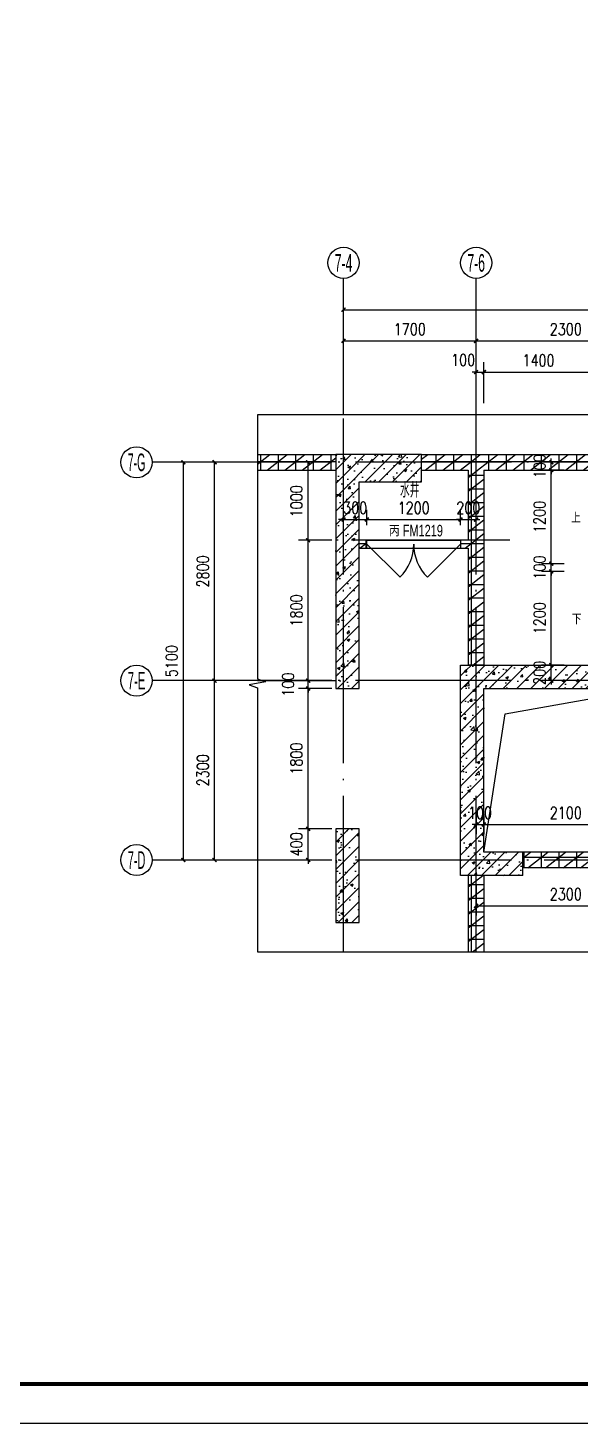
# Model space of a CAD drawing. Extents: x 718358 to 1668613, y -348838 to -159582.
# Drawn here: x 739264 to 746343, y -200981 to -183089 of the extents above; entities that cross this region are included whole.
import ezdxf
from ezdxf.enums import TextEntityAlignment as Align

# ---------------------------------------------------------------- set-up
doc = ezdxf.new("R2010")
doc.units = 0
doc.header["$LTSCALE"] = 1000
doc.linetypes.add('DASH', pattern=[0.35, 0.25, -0.1])
doc.linetypes.add('DOTE', pattern=[2.42, 2, -0.2, 0.02, -0.2])
for name, color, linetype in [('停车位', 5, 'Continuous'), ('建-可见线', 7, 'Continuous'), ('建-图框', 4, 'Continuous'), ('建-墙体', 2, 'Continuous'), ('建-尺寸', 73, 'Continuous'), ('建-影线', 8, 'Continuous'), ('建-房间名', 7, 'Continuous'), ('建-柱子', 6, 'Continuous'), ('建-符号', 3, 'Continuous'), ('建-符号说明', 7, 'Continuous'), ('建-轴标', 3, 'Continuous'), ('建-轴网', 14, 'DOTE'), ('建-门', 4, 'Continuous'), ('建-门窗-编号', 7, 'Continuous')]:
    doc.layers.add(name, color=color, linetype=linetype)
doc.styles.add('_TCH_AXIS', font='gt宽度调整.shx', dxfattribs={"bigfont": 'gt国标汉字.shx'})
doc.styles.add('_TCH_DIM', font='gt单线西文.shx', dxfattribs={"width": 0.8, "bigfont": 'gt单线中文.shx'})
doc.styles.add('_TCH_WINDOW', font='gt单线西文.shx', dxfattribs={"height": 3.5, "bigfont": 'gt单线中文.shx'})
doc.styles.add('DIM_FONT', font='SIMPLEX.shx', dxfattribs={"width": 0.8, "bigfont": 'GBCBIG.shx'})
doc.dimstyles.new('DIMN50', dxfattribs={"dimscale": 0.5, "dimtxt": 300, "dimasz": 100, "dimexe": 250, "dimexo": 300, "dimgap": 150, "dimtad": 1, "dimdec": 0, "dimzin": 0, "dimdsep": 46, "dimtxsty": 'DIM_FONT', "dimblk": 'ARCHTICK', "dimcen": 0.09, "dimdle": 1, "dimclrt": 7, "dimazin": 2, "dimtfac": 1, "dimtdec": 0, "dimtix": 1, "dimtmove": 2, "dimatfit": 3, "dimldrblk": 'ARCHTICK', "dimfxl": 1, "dimtolj": 1, "dimtzin": 0, "dimarcsym": 0})
pattern_1 = [(0, (0, 0), (0, 175), []), (37.875, (200, 0), (-84.807639, 109.038328), []), (90, (200, 0), (-225, 1e-14), [])]
pattern_2 = [(45, (0, 0), (-88.388348, 88.388348), []), (50, (0, 0), (358.63009, -31.37607), [37.5, -412.5]), (355, (0, 0), (-69.37567, 376.09607), [30, -330]), (100.4514, (29.9, -2.6), (289.25469, 344.71977), [31.8701, -350.57106]), (46.1842, (0, 100), (533.62052, -82.7595), [56.25, -618.75]), (96.6356, (44.47, 93.1), (467.33135, 487.05894), [47.80514, -525.8565]), (351.1842, (0, 100), (467.33097, 487.0593), [45, -495]), (21, (50, 75), (298.45353, -201.30945), [37.5, -412.5]), (326, (50, 75), (121.65767, 362.57502), [30, -330]), (71.4514, (74.87, 58.22), (420.11131, 161.26525), [31.8701, -350.57106]), (37.5, (0, 0), (6.079928, 166.446927), [0, -326, 0, -335, 0, -331.25]), (7.5, (0, 0), (131.53477, 197.205856), [0, -191, 0, -318.5, 0, -126.25]), (327.5, (-111.5, 0), (266.911218, -11.277436), [0, -125, 0, -390, 0, -517.5]), (317.5, (-161.5, 0), (291.593085, 50.05249), [0, -162.5, 0, -259, 0, -367.5])]

# ---------------------------------------------------------------- blocks, each defined once
blk = doc.blocks.new('_ArchTick')
at = {"color": 0, "linetype": 'ByBlock', "const_width": 0.4}
blk.add_lwpolyline([(-0.5, -0.5), (0.5, 0.5)], dxfattribs=at)
blk = doc.blocks.new('*D887')
at = {"layer": 'Defpoints', "color": 0, "transparency": 16777216}
for p in [(743610, -189394), (743310, -189614), (743610, -189614)]:
    blk.add_point(p, dxfattribs=at)
at = {"layer": '建-尺寸', "color": 0, "lineweight": -2, "transparency": 16777216}
for p, q in [((743310, -189464), (743310, -189269)), ((743610, -189464), (743610, -189269)), ((743310, -189394), (743260, -189394)), ((743310, -189394), (743610, -189394)), ((743610, -189394), (743660, -189394))]:
    blk.add_line(p, q, dxfattribs=at)
at = {"layer": '建-尺寸', "color": 0, "lineweight": -2, "transparency": 16777216, "xscale": 50, "yscale": 50, "zscale": 50}
blk.add_blockref('_ArchTick', (743310, -189394), dxfattribs=at)
at = {"layer": '建-尺寸', "color": 0, "lineweight": -2, "transparency": 16777216, "xscale": 50, "yscale": 50, "zscale": 50, "rotation": 180}
blk.add_blockref('_ArchTick', (743610, -189394), dxfattribs=at)
at = {"layer": '建-尺寸', "color": 7, "transparency": 16777216, "insert": (743460, -189244), "char_height": 150, "attachment_point": 5, "style": 'DIM_FONT'}
blk.add_mtext('\\A1;300', dxfattribs=at)
blk = doc.blocks.new('*D888')
at = {"layer": 'Defpoints', "color": 0, "transparency": 16777216}
for p in [(744810, -189394), (743610, -189614), (744810, -189614)]:
    blk.add_point(p, dxfattribs=at)
at = {"layer": '建-尺寸', "color": 0, "lineweight": -2, "transparency": 16777216}
for p, q in [((743610, -189464), (743610, -189269)), ((744810, -189464), (744810, -189269)), ((743610, -189394), (744811, -189394))]:
    blk.add_line(p, q, dxfattribs=at)
at = {"layer": '建-尺寸', "color": 0, "lineweight": -2, "transparency": 16777216, "xscale": 50, "yscale": 50, "zscale": 50, "rotation": 180}
blk.add_blockref('_ArchTick', (743610, -189394), dxfattribs=at)
at = {"layer": '建-尺寸', "color": 0, "lineweight": -2, "transparency": 16777216, "xscale": 50, "yscale": 50, "zscale": 50}
blk.add_blockref('_ArchTick', (744810, -189394), dxfattribs=at)
at = {"layer": '建-尺寸', "color": 7, "transparency": 16777216, "insert": (744210, -189244), "char_height": 150, "attachment_point": 5, "style": 'DIM_FONT'}
blk.add_mtext('\\A1;1200', dxfattribs=at)
blk = doc.blocks.new('*D889')
at = {"layer": 'Defpoints', "color": 0, "transparency": 16777216}
for p in [(745010, -189394), (744810, -189614), (745010, -189614)]:
    blk.add_point(p, dxfattribs=at)
at = {"layer": '建-尺寸', "color": 0, "lineweight": -2, "transparency": 16777216}
for p, q in [((744810, -189464), (744810, -189269)), ((745010, -189464), (745010, -189269)), ((744810, -189394), (744760, -189394)), ((744810, -189394), (745010, -189394)), ((745010, -189394), (745060, -189394))]:
    blk.add_line(p, q, dxfattribs=at)
at = {"layer": '建-尺寸', "color": 0, "lineweight": -2, "transparency": 16777216, "xscale": 50, "yscale": 50, "zscale": 50}
blk.add_blockref('_ArchTick', (744810, -189394), dxfattribs=at)
at = {"layer": '建-尺寸', "color": 0, "lineweight": -2, "transparency": 16777216, "xscale": 50, "yscale": 50, "zscale": 50, "rotation": 180}
blk.add_blockref('_ArchTick', (745010, -189394), dxfattribs=at)
at = {"layer": '建-尺寸', "color": 7, "transparency": 16777216, "insert": (744910, -189244), "char_height": 150, "attachment_point": 5, "style": 'DIM_FONT'}
blk.add_mtext('\\A1;200', dxfattribs=at)
blk = doc.blocks.new('*D890')
at = {"layer": 'Defpoints', "color": 0, "transparency": 16777216}
for p in [(745974, -188660), (746288, -188660), (746288, -188760)]:
    blk.add_point(p, dxfattribs=at)
at = {"layer": '建-尺寸', "color": 0, "lineweight": -2, "transparency": 16777216}
for p, q in [((746138, -188660), (745849, -188660)), ((745974, -188660), (745974, -188610)), ((745974, -188760), (745974, -188660)), ((746138, -188760), (745849, -188760)), ((745974, -188760), (745974, -188810))]:
    blk.add_line(p, q, dxfattribs=at)
at = {"layer": '建-尺寸', "color": 0, "lineweight": -2, "transparency": 16777216, "xscale": 50, "yscale": 50, "zscale": 50}
for p, rotation in [((745974, -188660), 270), ((745974, -188760), 90)]:
    blk.add_blockref('_ArchTick', p, dxfattribs=dict(at, rotation=rotation))
at = {"layer": '建-尺寸', "color": 7, "transparency": 16777216, "insert": (745824, -188710), "char_height": 150, "attachment_point": 5, "rotation": 90, "style": 'DIM_FONT'}
blk.add_mtext('\\A1;100', dxfattribs=at)
blk = doc.blocks.new('*D891')
at = {"layer": 'Defpoints', "color": 0, "transparency": 16777216}
for p in [(745974, -188760), (746288, -188760), (746288, -189960)]:
    blk.add_point(p, dxfattribs=at)
at = {"layer": '建-尺寸', "color": 0, "lineweight": -2, "transparency": 16777216}
for p, q in [((746138, -188760), (745849, -188760)), ((745974, -189961), (745974, -188760)), ((746138, -189960), (745849, -189960))]:
    blk.add_line(p, q, dxfattribs=at)
at = {"layer": '建-尺寸', "color": 0, "lineweight": -2, "transparency": 16777216, "xscale": 50, "yscale": 50, "zscale": 50}
for p, rotation in [((745974, -188760), 90), ((745974, -189960), 270)]:
    blk.add_blockref('_ArchTick', p, dxfattribs=dict(at, rotation=rotation))
at = {"layer": '建-尺寸', "color": 7, "transparency": 16777216, "insert": (745824, -189360), "char_height": 150, "attachment_point": 5, "rotation": 90, "style": 'DIM_FONT'}
blk.add_mtext('\\A1;1200', dxfattribs=at)
blk = doc.blocks.new('*D892')
at = {"layer": 'Defpoints', "color": 0, "transparency": 16777216}
for p in [(745974, -189960), (746288, -189960), (746288, -190060)]:
    blk.add_point(p, dxfattribs=at)
at = {"layer": '建-尺寸', "color": 0, "lineweight": -2, "transparency": 16777216}
for p, q in [((746138, -189960), (745849, -189960)), ((745974, -189960), (745974, -189910)), ((745974, -190060), (745974, -189960)), ((746138, -190060), (745849, -190060)), ((745974, -190060), (745974, -190110))]:
    blk.add_line(p, q, dxfattribs=at)
at = {"layer": '建-尺寸', "color": 0, "lineweight": -2, "transparency": 16777216, "xscale": 50, "yscale": 50, "zscale": 50}
for p, rotation in [((745974, -189960), 270), ((745974, -190060), 90)]:
    blk.add_blockref('_ArchTick', p, dxfattribs=dict(at, rotation=rotation))
at = {"layer": '建-尺寸', "color": 7, "transparency": 16777216, "insert": (745824, -190010), "char_height": 150, "attachment_point": 5, "rotation": 90, "style": 'DIM_FONT'}
blk.add_mtext('\\A1;100', dxfattribs=at)
blk = doc.blocks.new('*D893')
at = {"layer": 'Defpoints', "color": 0, "transparency": 16777216}
for p in [(745974, -190060), (746288, -190060), (746288, -191260)]:
    blk.add_point(p, dxfattribs=at)
at = {"layer": '建-尺寸', "color": 0, "lineweight": -2, "transparency": 16777216}
for p, q in [((746138, -190060), (745849, -190060)), ((745974, -191261), (745974, -190060)), ((746138, -191260), (745849, -191260))]:
    blk.add_line(p, q, dxfattribs=at)
at = {"layer": '建-尺寸', "color": 0, "lineweight": -2, "transparency": 16777216, "xscale": 50, "yscale": 50, "zscale": 50}
for p, rotation in [((745974, -190060), 90), ((745974, -191260), 270)]:
    blk.add_blockref('_ArchTick', p, dxfattribs=dict(at, rotation=rotation))
at = {"layer": '建-尺寸', "color": 7, "transparency": 16777216, "insert": (745824, -190660), "char_height": 150, "attachment_point": 5, "rotation": 90, "style": 'DIM_FONT'}
blk.add_mtext('\\A1;1200', dxfattribs=at)
blk = doc.blocks.new('*D894')
at = {"layer": 'Defpoints', "color": 0, "transparency": 16777216}
for p in [(745974, -191260), (746288, -191260), (746288, -191460)]:
    blk.add_point(p, dxfattribs=at)
at = {"layer": '建-尺寸', "color": 0, "lineweight": -2, "transparency": 16777216}
for p, q in [((745974, -191260), (745974, -191210)), ((746138, -191260), (745849, -191260)), ((745974, -191460), (745974, -191260)), ((746138, -191460), (745849, -191460)), ((745974, -191460), (745974, -191510))]:
    blk.add_line(p, q, dxfattribs=at)
at = {"layer": '建-尺寸', "color": 0, "lineweight": -2, "transparency": 16777216, "xscale": 50, "yscale": 50, "zscale": 50}
for p, rotation in [((745974, -191260), 270), ((745974, -191460), 90)]:
    blk.add_blockref('_ArchTick', p, dxfattribs=dict(at, rotation=rotation))
at = {"layer": '建-尺寸', "color": 7, "transparency": 16777216, "insert": (745824, -191360), "char_height": 150, "attachment_point": 5, "rotation": 90, "style": 'DIM_FONT'}
blk.add_mtext('\\A1;200', dxfattribs=at)
blk = doc.blocks.new('*D913')
at = {"layer": 'Defpoints', "color": 0, "transparency": 16777216}
for p in [(745010, -193029), (745110, -193029), (745110, -193305)]:
    blk.add_point(p, dxfattribs=at)
at = {"layer": '建-尺寸', "color": 0, "lineweight": -2, "transparency": 16777216}
for p, q in [((745010, -193179), (745010, -193430)), ((745110, -193179), (745110, -193430)), ((745010, -193305), (744960, -193305)), ((745010, -193305), (745110, -193305)), ((745110, -193305), (745160, -193305))]:
    blk.add_line(p, q, dxfattribs=at)
at = {"layer": '建-尺寸', "color": 0, "lineweight": -2, "transparency": 16777216, "xscale": 50, "yscale": 50, "zscale": 50}
blk.add_blockref('_ArchTick', (745010, -193305), dxfattribs=at)
at = {"layer": '建-尺寸', "color": 0, "lineweight": -2, "transparency": 16777216, "xscale": 50, "yscale": 50, "zscale": 50, "rotation": 180}
blk.add_blockref('_ArchTick', (745110, -193305), dxfattribs=at)
at = {"layer": '建-尺寸', "color": 7, "transparency": 16777216, "insert": (745060, -193155), "char_height": 150, "attachment_point": 5, "style": 'DIM_FONT'}
blk.add_mtext('\\A1;100', dxfattribs=at)
blk = doc.blocks.new('*D914')
at = {"layer": 'Defpoints', "color": 0, "transparency": 16777216}
for p in [(745110, -193029), (747210, -193029), (747210, -193305)]:
    blk.add_point(p, dxfattribs=at)
at = {"layer": '建-尺寸', "color": 0, "lineweight": -2, "transparency": 16777216}
for p, q in [((745110, -193179), (745110, -193430)), ((747210, -193179), (747210, -193430)), ((745110, -193305), (747211, -193305))]:
    blk.add_line(p, q, dxfattribs=at)
at = {"layer": '建-尺寸', "color": 0, "lineweight": -2, "transparency": 16777216, "xscale": 50, "yscale": 50, "zscale": 50, "rotation": 180}
blk.add_blockref('_ArchTick', (745110, -193305), dxfattribs=at)
at = {"layer": '建-尺寸', "color": 0, "lineweight": -2, "transparency": 16777216, "xscale": 50, "yscale": 50, "zscale": 50}
blk.add_blockref('_ArchTick', (747210, -193305), dxfattribs=at)
at = {"layer": '建-尺寸', "color": 7, "transparency": 16777216, "insert": (746160, -193155), "char_height": 150, "attachment_point": 5, "style": 'DIM_FONT'}
blk.add_mtext('\\A1;2100', dxfattribs=at)
blk = doc.blocks.new('*D924')
at = {"layer": 'Defpoints', "color": 0, "transparency": 16777216}
for p in [(745010, -193935), (747310, -193935), (747310, -194348)]:
    blk.add_point(p, dxfattribs=at)
at = {"layer": '建-尺寸', "color": 0, "lineweight": -2, "transparency": 16777216}
for p, q in [((745010, -194085), (745010, -194473)), ((747310, -194085), (747310, -194473)), ((745010, -194348), (747311, -194348))]:
    blk.add_line(p, q, dxfattribs=at)
at = {"layer": '建-尺寸', "color": 0, "lineweight": -2, "transparency": 16777216, "xscale": 50, "yscale": 50, "zscale": 50, "rotation": 180}
blk.add_blockref('_ArchTick', (745010, -194348), dxfattribs=at)
at = {"layer": '建-尺寸', "color": 0, "lineweight": -2, "transparency": 16777216, "xscale": 50, "yscale": 50, "zscale": 50}
blk.add_blockref('_ArchTick', (747310, -194348), dxfattribs=at)
at = {"layer": '建-尺寸', "color": 7, "transparency": 16777216, "insert": (746160, -194198), "char_height": 150, "attachment_point": 5, "style": 'DIM_FONT'}
blk.add_mtext('\\A1;2300', dxfattribs=at)
blk = doc.blocks.new('*D925')
at = {"layer": 'Defpoints', "color": 0, "transparency": 16777216}
for p in [(742857, -193360), (743310, -193360), (743310, -193760)]:
    blk.add_point(p, dxfattribs=at)
at = {"layer": '建-尺寸', "color": 0, "lineweight": -2, "transparency": 16777216}
for p, q in [((743160, -193360), (742732, -193360)), ((742857, -193360), (742857, -193310)), ((742857, -193760), (742857, -193360)), ((743160, -193760), (742732, -193760)), ((742857, -193760), (742857, -193810))]:
    blk.add_line(p, q, dxfattribs=at)
at = {"layer": '建-尺寸', "color": 0, "lineweight": -2, "transparency": 16777216, "xscale": 50, "yscale": 50, "zscale": 50}
for p, rotation in [((742857, -193360), 270), ((742857, -193760), 90)]:
    blk.add_blockref('_ArchTick', p, dxfattribs=dict(at, rotation=rotation))
at = {"layer": '建-尺寸', "color": 7, "transparency": 16777216, "insert": (742707, -193560), "char_height": 150, "attachment_point": 5, "rotation": 90, "style": 'DIM_FONT'}
blk.add_mtext('\\A1;400', dxfattribs=at)
blk = doc.blocks.new('*D926')
at = {"layer": 'Defpoints', "color": 0, "transparency": 16777216}
for p in [(742857, -191560), (743310, -191560), (743310, -193360)]:
    blk.add_point(p, dxfattribs=at)
at = {"layer": '建-尺寸', "color": 0, "lineweight": -2, "transparency": 16777216}
for p, q in [((743160, -191560), (742732, -191560)), ((742857, -193361), (742857, -191560)), ((743160, -193360), (742732, -193360))]:
    blk.add_line(p, q, dxfattribs=at)
at = {"layer": '建-尺寸', "color": 0, "lineweight": -2, "transparency": 16777216, "xscale": 50, "yscale": 50, "zscale": 50}
for p, rotation in [((742857, -191560), 90), ((742857, -193360), 270)]:
    blk.add_blockref('_ArchTick', p, dxfattribs=dict(at, rotation=rotation))
at = {"layer": '建-尺寸', "color": 7, "transparency": 16777216, "insert": (742707, -192460), "char_height": 150, "attachment_point": 5, "rotation": 90, "style": 'DIM_FONT'}
blk.add_mtext('\\A1;1800', dxfattribs=at)
blk = doc.blocks.new('*D927')
at = {"layer": 'Defpoints', "color": 0, "transparency": 16777216}
for p in [(742857, -191460), (743310, -191460), (743310, -191560)]:
    blk.add_point(p, dxfattribs=at)
at = {"layer": '建-尺寸', "color": 0, "lineweight": -2, "transparency": 16777216}
for p, q in [((742857, -191460), (742857, -191410)), ((743160, -191460), (742732, -191460)), ((743160, -191560), (742732, -191560)), ((742857, -191560), (742857, -191460)), ((742857, -191560), (742857, -191610))]:
    blk.add_line(p, q, dxfattribs=at)
at = {"layer": '建-尺寸', "color": 0, "lineweight": -2, "transparency": 16777216, "xscale": 50, "yscale": 50, "zscale": 50}
for p, rotation in [((742857, -191460), 270), ((742857, -191560), 90)]:
    blk.add_blockref('_ArchTick', p, dxfattribs=dict(at, rotation=rotation))
at = {"layer": '建-尺寸', "color": 7, "transparency": 16777216, "insert": (742600, -191510), "char_height": 150, "attachment_point": 5, "rotation": 90, "style": 'DIM_FONT'}
blk.add_mtext('\\A1;100', dxfattribs=at)
blk = doc.blocks.new('*D928')
at = {"layer": 'Defpoints', "color": 0, "transparency": 16777216}
for p in [(742857, -189660), (743310, -189660), (743310, -191460)]:
    blk.add_point(p, dxfattribs=at)
at = {"layer": '建-尺寸', "color": 0, "lineweight": -2, "transparency": 16777216}
for p, q in [((743160, -189660), (742732, -189660)), ((742857, -191461), (742857, -189660)), ((743160, -191460), (742732, -191460))]:
    blk.add_line(p, q, dxfattribs=at)
at = {"layer": '建-尺寸', "color": 0, "lineweight": -2, "transparency": 16777216, "xscale": 50, "yscale": 50, "zscale": 50}
for p, rotation in [((742857, -189660), 90), ((742857, -191460), 270)]:
    blk.add_blockref('_ArchTick', p, dxfattribs=dict(at, rotation=rotation))
at = {"layer": '建-尺寸', "color": 7, "transparency": 16777216, "insert": (742707, -190560), "char_height": 150, "attachment_point": 5, "rotation": 90, "style": 'DIM_FONT'}
blk.add_mtext('\\A1;1800', dxfattribs=at)
blk = doc.blocks.new('*D929')
at = {"layer": 'Defpoints', "color": 0, "transparency": 16777216}
for p in [(742857, -188660), (743310, -188660), (743310, -189660)]:
    blk.add_point(p, dxfattribs=at)
at = {"layer": '建-尺寸', "color": 0, "lineweight": -2, "transparency": 16777216}
for p, q in [((743160, -188660), (742732, -188660)), ((742857, -189661), (742857, -188660)), ((743160, -189660), (742732, -189660))]:
    blk.add_line(p, q, dxfattribs=at)
at = {"layer": '建-尺寸', "color": 0, "lineweight": -2, "transparency": 16777216, "xscale": 50, "yscale": 50, "zscale": 50}
for p, rotation in [((742857, -188660), 90), ((742857, -189660), 270)]:
    blk.add_blockref('_ArchTick', p, dxfattribs=dict(at, rotation=rotation))
at = {"layer": '建-尺寸', "color": 7, "transparency": 16777216, "insert": (742707, -189160), "char_height": 150, "attachment_point": 5, "rotation": 90, "style": 'DIM_FONT'}
blk.add_mtext('\\A1;1000', dxfattribs=at)
blk = doc.blocks.new('*D1099')
at = {"layer": 'Defpoints', "color": 0, "transparency": 16777216}
for p in [(741657, -191460), (742157, -191460), (742157, -193760)]:
    blk.add_point(p, dxfattribs=at)
at = {"layer": '建-尺寸', "color": 0, "lineweight": -2, "transparency": 16777216}
for p, q in [((742007, -191460), (741532, -191460)), ((741657, -193761), (741657, -191460)), ((742007, -193760), (741532, -193760))]:
    blk.add_line(p, q, dxfattribs=at)
at = {"layer": '建-尺寸', "color": 0, "lineweight": -2, "transparency": 16777216, "xscale": 50, "yscale": 50, "zscale": 50}
for p, rotation in [((741657, -191460), 90), ((741657, -193760), 270)]:
    blk.add_blockref('_ArchTick', p, dxfattribs=dict(at, rotation=rotation))
at = {"layer": '建-尺寸', "color": 7, "transparency": 16777216, "insert": (741507, -192610), "char_height": 150, "attachment_point": 5, "rotation": 90, "style": 'DIM_FONT'}
blk.add_mtext('\\A1;2300', dxfattribs=at)
blk = doc.blocks.new('*D1100')
at = {"layer": 'Defpoints', "color": 0, "transparency": 16777216}
for p in [(741657, -188660), (742157, -188660), (742157, -191460)]:
    blk.add_point(p, dxfattribs=at)
at = {"layer": '建-尺寸', "color": 0, "lineweight": -2, "transparency": 16777216}
for p, q in [((742007, -188660), (741532, -188660)), ((741657, -191461), (741657, -188660)), ((742007, -191460), (741532, -191460))]:
    blk.add_line(p, q, dxfattribs=at)
at = {"layer": '建-尺寸', "color": 0, "lineweight": -2, "transparency": 16777216, "xscale": 50, "yscale": 50, "zscale": 50}
for p, rotation in [((741657, -188660), 90), ((741657, -191460), 270)]:
    blk.add_blockref('_ArchTick', p, dxfattribs=dict(at, rotation=rotation))
at = {"layer": '建-尺寸', "color": 7, "transparency": 16777216, "insert": (741507, -190060), "char_height": 150, "attachment_point": 5, "rotation": 90, "style": 'DIM_FONT'}
blk.add_mtext('\\A1;2800', dxfattribs=at)
blk = doc.blocks.new('*D1101')
at = {"layer": 'Defpoints', "color": 0, "transparency": 16777216}
for p in [(741257, -188660), (741857, -188660), (741857, -193760)]:
    blk.add_point(p, dxfattribs=at)
at = {"layer": '建-尺寸', "color": 0, "lineweight": -2, "transparency": 16777216}
for p, q in [((741707, -188660), (741132, -188660)), ((741257, -193761), (741257, -188660)), ((741707, -193760), (741132, -193760))]:
    blk.add_line(p, q, dxfattribs=at)
at = {"layer": '建-尺寸', "color": 0, "lineweight": -2, "transparency": 16777216, "xscale": 50, "yscale": 50, "zscale": 50}
for p, rotation in [((741257, -188660), 90), ((741257, -193760), 270)]:
    blk.add_blockref('_ArchTick', p, dxfattribs=dict(at, rotation=rotation))
at = {"layer": '建-尺寸', "color": 7, "transparency": 16777216, "insert": (741107, -191210), "char_height": 150, "attachment_point": 5, "rotation": 90, "style": 'DIM_FONT'}
blk.add_mtext('\\A1;5100', dxfattribs=at)
blk = doc.blocks.new('*D1105')
at = {"layer": 'Defpoints', "color": 0, "transparency": 16777216}
for p in [(754211, -186703), (743310, -187874), (754211, -187874)]:
    blk.add_point(p, dxfattribs=at)
at = {"layer": '建-尺寸', "color": 0, "lineweight": -2, "transparency": 16777216}
for p, q in [((743310, -187724), (743310, -186578)), ((754211, -187724), (754211, -186578)), ((743310, -186703), (754211, -186703))]:
    blk.add_line(p, q, dxfattribs=at)
at = {"layer": '建-尺寸', "color": 0, "lineweight": -2, "transparency": 16777216, "xscale": 50, "yscale": 50, "zscale": 50, "rotation": 180}
blk.add_blockref('_ArchTick', (743310, -186703), dxfattribs=at)
at = {"layer": '建-尺寸', "color": 0, "lineweight": -2, "transparency": 16777216, "xscale": 50, "yscale": 50, "zscale": 50}
blk.add_blockref('_ArchTick', (754211, -186703), dxfattribs=at)
at = {"layer": '建-尺寸', "color": 7, "transparency": 16777216, "insert": (748760, -186553), "char_height": 150, "attachment_point": 5, "style": 'DIM_FONT'}
blk.add_mtext('\\A1;10900', dxfattribs=at)
blk = doc.blocks.new('*D1111')
at = {"layer": 'Defpoints', "color": 0, "transparency": 16777216}
for p in [(746510, -187503), (745110, -188053), (746510, -188053)]:
    blk.add_point(p, dxfattribs=at)
at = {"layer": '建-尺寸', "color": 0, "lineweight": -2, "transparency": 16777216}
for p, q in [((745110, -187903), (745110, -187378)), ((746510, -187903), (746510, -187378)), ((745110, -187503), (746511, -187503))]:
    blk.add_line(p, q, dxfattribs=at)
at = {"layer": '建-尺寸', "color": 0, "lineweight": -2, "transparency": 16777216, "xscale": 50, "yscale": 50, "zscale": 50, "rotation": 180}
blk.add_blockref('_ArchTick', (745110, -187503), dxfattribs=at)
at = {"layer": '建-尺寸', "color": 0, "lineweight": -2, "transparency": 16777216, "xscale": 50, "yscale": 50, "zscale": 50}
blk.add_blockref('_ArchTick', (746510, -187503), dxfattribs=at)
at = {"layer": '建-尺寸', "color": 7, "transparency": 16777216, "insert": (745810, -187353), "char_height": 150, "attachment_point": 5, "style": 'DIM_FONT'}
blk.add_mtext('\\A1;1400', dxfattribs=at)
blk = doc.blocks.new('*D1112')
at = {"layer": 'Defpoints', "color": 0, "transparency": 16777216}
for p in [(745110, -187503), (745010, -188053), (745110, -188053)]:
    blk.add_point(p, dxfattribs=at)
at = {"layer": '建-尺寸', "color": 0, "lineweight": -2, "transparency": 16777216}
for p, q in [((745010, -187903), (745010, -187378)), ((745110, -187903), (745110, -187378)), ((745010, -187503), (744960, -187503)), ((745010, -187503), (745110, -187503)), ((745110, -187503), (745160, -187503))]:
    blk.add_line(p, q, dxfattribs=at)
at = {"layer": '建-尺寸', "color": 0, "lineweight": -2, "transparency": 16777216, "xscale": 50, "yscale": 50, "zscale": 50}
blk.add_blockref('_ArchTick', (745010, -187503), dxfattribs=at)
at = {"layer": '建-尺寸', "color": 0, "lineweight": -2, "transparency": 16777216, "xscale": 50, "yscale": 50, "zscale": 50, "rotation": 180}
blk.add_blockref('_ArchTick', (745110, -187503), dxfattribs=at)
at = {"layer": '建-尺寸', "color": 7, "transparency": 16777216, "insert": (744844, -187348), "char_height": 150, "attachment_point": 5, "style": 'DIM_FONT'}
blk.add_mtext('\\A1;100', dxfattribs=at)
blk = doc.blocks.new('*D1116')
at = {"layer": 'Defpoints', "color": 0, "transparency": 16777216}
for p in [(747310, -187103), (745010, -188053), (747310, -188053)]:
    blk.add_point(p, dxfattribs=at)
at = {"layer": '建-尺寸', "color": 0, "lineweight": -2, "transparency": 16777216}
for p, q in [((745010, -187903), (745010, -186978)), ((745010, -187103), (747311, -187103)), ((747310, -187903), (747310, -186978))]:
    blk.add_line(p, q, dxfattribs=at)
at = {"layer": '建-尺寸', "color": 0, "lineweight": -2, "transparency": 16777216, "xscale": 50, "yscale": 50, "zscale": 50, "rotation": 180}
blk.add_blockref('_ArchTick', (745010, -187103), dxfattribs=at)
at = {"layer": '建-尺寸', "color": 0, "lineweight": -2, "transparency": 16777216, "xscale": 50, "yscale": 50, "zscale": 50}
blk.add_blockref('_ArchTick', (747310, -187103), dxfattribs=at)
at = {"layer": '建-尺寸', "color": 7, "transparency": 16777216, "insert": (746160, -186953), "char_height": 150, "attachment_point": 5, "style": 'DIM_FONT'}
blk.add_mtext('\\A1;2300', dxfattribs=at)
blk = doc.blocks.new('*D1117')
at = {"layer": 'Defpoints', "color": 0, "transparency": 16777216}
for p in [(745010, -187103), (743310, -188053), (745010, -188053)]:
    blk.add_point(p, dxfattribs=at)
at = {"layer": '建-尺寸', "color": 0, "lineweight": -2, "transparency": 16777216}
for p, q in [((743310, -187903), (743310, -186978)), ((743310, -187103), (745011, -187103)), ((745010, -187903), (745010, -186978))]:
    blk.add_line(p, q, dxfattribs=at)
at = {"layer": '建-尺寸', "color": 0, "lineweight": -2, "transparency": 16777216, "xscale": 50, "yscale": 50, "zscale": 50, "rotation": 180}
blk.add_blockref('_ArchTick', (743310, -187103), dxfattribs=at)
at = {"layer": '建-尺寸', "color": 0, "lineweight": -2, "transparency": 16777216, "xscale": 50, "yscale": 50, "zscale": 50}
blk.add_blockref('_ArchTick', (745010, -187103), dxfattribs=at)
at = {"layer": '建-尺寸', "color": 7, "transparency": 16777216, "insert": (744160, -186953), "char_height": 150, "attachment_point": 5, "style": 'DIM_FONT'}
blk.add_mtext('\\A1;1700', dxfattribs=at)

msp = doc.modelspace()

# ---------------------------------------------------------------- hatches: boundary and pattern name
at = {"layer": '建-影线'}
h = msp.add_hatch(dxfattribs=at)
h.set_pattern_fill('空心砖', color=256, scale=50, style=0)
h.set_pattern_definition(pattern_1)
h.paths.add_polyline_path([(742207.3, -188760.1), (743210.2, -188760.1), (743210.2, -188560.1), (742207.3, -188560.1)])
h = msp.add_hatch(dxfattribs=at)
h.set_pattern_fill('钢筋混凝土', color=256, scale=50, style=0)
h.set_pattern_definition(pattern_2)
h.paths.add_polyline_path([(744310.3, -188560.1), (743210.3, -188560.1), (743210.3, -191560.1), (743510.3, -191560.1), (743510.3, -188910.1), (744310.3, -188910.1)])
h = msp.add_hatch(dxfattribs=at)
h.set_pattern_fill('空心砖', color=256, scale=50, style=0)
h.set_pattern_definition(pattern_1)
h.paths.add_polyline_path([(744310.3, -188560.1), (744310.3, -188760.1), (744910.3, -188760.1), (745010.3, -188693.5), (745010.3, -188560.1)])
h = msp.add_hatch(dxfattribs=at)
h.set_pattern_fill('空心砖', color=256, scale=50, style=0)
h.set_pattern_definition(pattern_1)
h.paths.add_polyline_path([(745010.3, -188693.5), (745110.3, -188760.1), (751810.3, -188760.1), (751910.3, -188693.5), (751910.3, -188560.1), (745010.3, -188560.1)])
h = msp.add_hatch(dxfattribs=at)
h.set_pattern_fill('空心砖', color=256, scale=50, style=0)
h.set_pattern_definition(pattern_1)
h.paths.add_polyline_path([(745010.3, -188693.5), (744910.3, -188760.1), (744910.3, -189660.3), (744977, -189693.7), (745110.3, -189660.3), (745110.3, -188760.1)])
h = msp.add_hatch(dxfattribs=at)
h.set_pattern_fill('空心砖', color=256, scale=50, style=0)
h.set_pattern_definition(pattern_1)
h.paths.add_polyline_path([(743510.3, -189760.3), (743610.3, -189760.3), (743610.3, -189660.3), (743510.3, -189660.3)])
h = msp.add_hatch(dxfattribs=at)
h.set_pattern_fill('空心砖', color=256, scale=50, style=0)
h.set_pattern_definition(pattern_1)
h.paths.add_polyline_path([(744910.3, -189660.3), (744810.3, -189660.3), (744810.3, -189760.3), (744910.3, -189760.3), (744977, -189693.7)])
h = msp.add_hatch(dxfattribs=at)
h.set_pattern_fill('空心砖', color=256, scale=50, style=0)
h.set_pattern_definition(pattern_1)
h.paths.add_polyline_path([(744977, -189693.7), (744910.3, -189760.3), (744910.3, -191260.1), (745110.3, -191260.1), (745110.3, -189660.3)])
h = msp.add_hatch(dxfattribs=at)
h.set_pattern_fill('钢筋混凝土', color=256, scale=50, style=0)
h.set_pattern_definition(pattern_2)
h.paths.add_polyline_path([(744810.3, -193960.3), (745110.3, -193660.3), (745110.3, -191560.3), (744810.3, -191260.3)])
h = msp.add_hatch(dxfattribs=at)
h.set_pattern_fill('钢筋混凝土', color=256, scale=50, style=0)
h.set_pattern_definition(pattern_2)
h.paths.add_polyline_path([(744810.3, -191260.3), (745110.3, -191560.3), (747210.3, -191560.3), (747310.4, -191460.3), (747310.6, -191260.3)])
h = msp.add_hatch(dxfattribs=at)
h.set_pattern_fill('钢筋混凝土', color=256, scale=50, style=0)
h.set_pattern_definition(pattern_2)
h.paths.add_polyline_path([(743510.3, -193360.1), (743210.3, -193360.1), (743210.3, -194560.1), (743510.3, -194560.1)])
h = msp.add_hatch(dxfattribs=at)
h.set_pattern_fill('钢筋混凝土', color=256, scale=50, style=0)
h.set_pattern_definition(pattern_2)
h.paths.add_polyline_path([(745610.3, -193660.3), (745110.3, -193660.3), (744810.3, -193960.3), (745610.3, -193960.3)])
h = msp.add_hatch(dxfattribs=at)
h.set_pattern_fill('空心砖', color=256, scale=50, style=0)
h.set_pattern_definition(pattern_1)
h.paths.add_polyline_path([(746710.3, -193860.3), (746710.3, -193660.3), (745610.3, -193660.3), (745610.3, -193860.3)])
h = msp.add_hatch(dxfattribs=at)
h.set_pattern_fill('空心砖', color=256, scale=50, style=0)
h.set_pattern_definition(pattern_1)
h.paths.add_polyline_path([(745110.3, -194937.5), (745110.3, -193960.3), (744910.3, -193960.3), (744910.3, -194937.5)])

# ---------------------------------------------------------------- linework, layer by layer
at = {"layer": '停车位', "linetype": 'DASH'}
msp.add_lwpolyline([(745010, -188460.1), (745010, -188052.6)], dxfattribs=at)
at = {"layer": '建-可见线'}
msp.add_lwpolyline([(742207.3, -191460.1), (743210.3, -191460.1)], dxfattribs=at)
at = {"layer": '建-图框'}
msp.add_lwpolyline([(718358.1, -200980.7), (760408.1, -200980.7), (760408.1, -171280.7), (718358.1, -171280.7)], close=True, dxfattribs=at)
at = {"layer": '建-图框', "const_width": 50}
msp.add_lwpolyline([(719608.1, -200480.7), (759908.1, -200480.7), (759908.1, -171780.7), (719608.1, -171780.7)], close=True, dxfattribs=at)
at = {"layer": '建-墙体'}
for p, q in [((742207.3, -188560.1), (743210.2, -188560.1)), ((743210.2, -188560.1), (743210.2, -188760.1)), ((744310.3, -188560.1), (745010.3, -188560.1)), ((745010.3, -188560.1), (751910.3, -188560.1)), ((742207.3, -188760.1), (743210.2, -188760.1)), ((744310.3, -188760.1), (744910.3, -188760.1)), ((744910.3, -188760.1), (744910.3, -189660.3)), ((745110.3, -188760.1), (745110.3, -189660.3)), ((745110.3, -188760.1), (751810.3, -188760.1)), ((743610.3, -189660.3), (743510.3, -189660.3)), ((743510.3, -189760.3), (743610.3, -189760.3)), ((743610.3, -189760.3), (743610.3, -189660.3)), ((744910.3, -189660.3), (744810.3, -189660.3)), ((744810.3, -189660.3), (744810.3, -189760.3)), ((744810.3, -189760.3), (744910.3, -189760.3)), ((744910.3, -189760.3), (744910.3, -191260.1)), ((745110.3, -189660.3), (745110.3, -191260.1)), ((745110.3, -191260.1), (744910.3, -191260.1)), ((746710.3, -193660.3), (745610.3, -193660.3)), ((746710.3, -193860.3), (745610.3, -193860.3)), ((744910.3, -193960.3), (744910.3, -194937.5)), ((745110.3, -193960.3), (744910.3, -193960.3)), ((745110.3, -193960.3), (745110.3, -194937.5))]:
    msp.add_line(p, q, dxfattribs=at)
at = {"layer": '建-影线'}
msp.add_lwpolyline([(745110.3, -193660.3), (745384, -191887.5), (747210.3, -191560.3)], dxfattribs=at)
at = {"layer": '建-柱子'}
for p, q in [((744310.3, -188560.1), (743210.3, -188560.1)), ((743210.3, -188560.1), (743210.3, -191560.1)), ((744310.3, -188910.1), (744310.3, -188560.1)), ((743510.3, -191560.1), (743510.3, -188910.1)), ((743510.3, -188910.1), (744310.3, -188910.1)), ((744810.3, -193960.3), (744810.3, -191260.3)), ((744810.3, -191260.3), (747310.6, -191260.3)), ((743210.3, -191560.1), (743510.3, -191560.1)), ((745110.3, -193660.3), (745110.3, -191560.3)), ((745110.3, -191560.3), (747210.3, -191560.3)), ((743510.3, -193360.1), (743210.3, -193360.1)), ((743210.3, -193360.1), (743210.3, -194560.1)), ((743510.3, -194560.1), (743510.3, -193360.1)), ((745610.3, -193660.3), (745110.3, -193660.3)), ((745610.3, -193960.3), (745610.3, -193660.3)), ((745610.3, -193960.3), (744810.3, -193960.3)), ((743210.3, -194560.1), (743510.3, -194560.1))]:
    msp.add_line(p, q, dxfattribs=at)
at = {"layer": '建-符号'}
for points in [[(755142.5, -188052.6), (748731.2, -188052.6), (748692.9, -188157.6), (748655.9, -187947.6), (748618.7, -188052.6), (742207.3, -188052.6)], [(742207.3, -188052.6), (742207.3, -191438.8), (742312.3, -191477), (742102.3, -191514), (742207.3, -191551.3), (742207.3, -194937.5)], [(742207.3, -194937.5), (748618.7, -194937.5), (748656.9, -194832.5), (748693.9, -195042.5), (748731.2, -194937.5), (755142.5, -194937.5)]]:
    msp.add_lwpolyline(points, dxfattribs=at)
at = {"layer": '建-轴标'}
for p, q in [((743310.3, -188052.4), (743310.8, -186302.4)), ((745010.3, -188052.4), (745010.8, -186302.4)), ((742207.1, -188660.1), (740857.1, -188660.1)), ((742207.1, -191460.1), (740857.1, -191460.1)), ((742207.1, -193760.1), (740857.1, -193760.1))]:
    msp.add_line(p, q, dxfattribs=at)
for centre in [(743310.8, -186102.4), (745010.8, -186102.4), (740657.1, -188660.1), (740657.1, -191460.1), (740657.1, -193760.1)]:
    msp.add_circle(centre, 200, dxfattribs=at)
at = {"layer": '建-轴网'}
for p, q in [((743310.3, -194937.5), (743310.3, -188052.6)), ((745010.3, -194937.5), (745010.3, -188052.6)), ((755142.5, -188660.1), (742207.3, -188660.1)), ((745443.1, -189660.3), (742886, -189660.3)), ((755142.5, -191460.1), (742207.3, -191460.1)), ((755142.5, -193760.1), (742207.3, -193760.1))]:
    msp.add_line(p, q, dxfattribs=at)
at = {"layer": '建-门'}
for p, q in [((743610.3, -189660.3), (744810.3, -189660.3)), ((743610.3, -189710.3), (744034.6, -190134.6)), ((743610.3, -189760.3), (744810.3, -189760.3)), ((744810.3, -189710.3), (744386.1, -190134.6))]:
    msp.add_line(p, q, dxfattribs=at)
for centre, start, end in [((743610.3, -189710.3), 315, 0), ((744810.3, -189710.3), 180, 225)]:
    msp.add_arc(centre, 600, start, end, dxfattribs=at)

# ---------------------------------------------------------------- texts
at = {"layer": '建-房间名', "style": 'DIM_FONT', "width": 0.8}
msp.add_text('水井', height=192.91, dxfattribs=at).set_placement((744035.3, -189112.5))
at = {"layer": '建-符号说明', "style": '_TCH_DIM', "width": 0.8}
for s, p in [('上', (746228.6, -189435)), ('下', (746238, -190735))]:
    msp.add_text(s, height=122.8, dxfattribs=at).set_placement(p)
at = {"layer": '建-轴标', "style": '_TCH_AXIS'}
for s, width, p, p2 in [('7-4', 0.344262, (743197.7, -186215.6), (743424, -186215.6)), ('7-6', 0.355932, (744897.7, -186215.6), (745124, -186215.6)), ('7-G', 0.344262, (740543.9, -188773.3), (740770.2, -188773.3)), ('7-E', 0.355932, (740543.9, -191573.3), (740770.2, -191573.3)), ('7-D', 0.35, (740543.9, -193873.3), (740770.2, -193873.3))]:
    msp.add_text(s, height=226.27, dxfattribs=dict(at, width=width)).set_placement(p, p2, align=Align.FIT)
at = {"layer": '建-门窗-编号', "style": '_TCH_WINDOW'}
msp.add_text('丙', height=143.3, rotation=0, dxfattribs=at).set_placement((743894.8, -189610.3))
at = {"layer": '建-门窗-编号', "style": '_TCH_WINDOW', "width": 0.705882}
msp.add_text('FM1219', height=148.75, rotation=0, dxfattribs=at).set_placement((744069.8, -189610.3))

# ---------------------------------------------------------------- dimensions: what is measured, and where the dimension line sits
at = {"layer": '建-尺寸'}
for p1, p2, distance, picture, middle in [((743310.3, -187873.9), (754210.5, -187873.9), 1171.3, '*D1105', (748760.4, -186552.6)), ((743310.3, -188052.6), (745010.3, -188052.6), 950, '*D1117', (744160.3, -186952.6)), ((745010.3, -188052.6), (747310.3, -188052.6), 950, '*D1116', (746160.3, -186952.6)), ((745110.3, -188052.6), (746510.3, -188052.6), 550, '*D1111', (745810.3, -187352.6)), ((746287.6, -188760.1), (746287.6, -188660.1), 313.8, '*D890', (745823.9, -188710.1)), ((741857.3, -193760.1), (741857.3, -188660.1), 600, '*D1101', (741107.3, -191210.1)), ((742157.3, -191460.1), (742157.3, -188660.1), 500, '*D1100', (741507.3, -190060.1)), ((743310.3, -189660.3), (743310.3, -188660.1), 452.9, '*D929', (742707.4, -189160.2)), ((746287.6, -189960.1), (746287.6, -188760.1), 313.8, '*D891', (745823.9, -189360.1)), ((743310.3, -189614.4), (743610.3, -189614.4), 220.4, '*D887', (743460.3, -189243.9)), ((743610.3, -189614.4), (744810.3, -189614.4), 220.4, '*D888', (744210.3, -189243.9)), ((744810.3, -189614.4), (745010.3, -189614.4), 220.4, '*D889', (744910.3, -189243.9)), ((743310.3, -191460.1), (743310.3, -189660.3), 452.9, '*D928', (742707.4, -190560.2)), ((746287.6, -190060.1), (746287.6, -189960.1), 313.8, '*D892', (745823.9, -190010.1)), ((746287.6, -191260.3), (746287.6, -190060.1), 313.8, '*D893', (745823.9, -190660.2)), ((746287.6, -191460.1), (746287.6, -191260.3), 313.8, '*D894', (745823.9, -191360.2)), ((742157.3, -193760.1), (742157.3, -191460.1), 500, '*D1099', (741507.3, -192610.1)), ((743310.3, -193360.1), (743310.3, -191560.1), 452.9, '*D926', (742707.4, -192460.1)), ((745010.3, -193029.2), (745110.3, -193029.2), -276.3, '*D913', (745060.3, -193155.5)), ((745110.3, -193029.2), (747210.3, -193029.2), -276.3, '*D914', (746160.3, -193155.5)), ((743310.3, -193760.1), (743310.3, -193360.1), 452.9, '*D925', (742707.4, -193560.1)), ((745010.3, -193934.9), (747310.3, -193934.9), -413.1, '*D924', (746160.3, -194198))]:
    dim = msp.add_aligned_dim(p1=p1, p2=p2, distance=distance, dimstyle='DIMN50', dxfattribs=at)
    dim.commit()
    dim.dimension.update_dxf_attribs({"geometry": picture, "text_midpoint": middle})
for base, p1, p2, angle, picture, middle in [((745110.3, -187502.6), (745010.3, -188052.6), (745110.3, -188052.6), 0, '*D1112', (744843.7, -187347.6)), ((742857.4, -191460.1), (743310.3, -191560.1), (743310.3, -191460.1), 90, '*D927', (742599.9, -191510.1))]:
    dim = msp.add_linear_dim(base=base, p1=p1, p2=p2, angle=angle, dimstyle='DIMN50', dxfattribs=at)
    dim.commit()
    dim.dimension.update_dxf_attribs({"geometry": picture, "text_midpoint": middle, "dimtype": 161})

doc.saveas('drawing.dxf')
